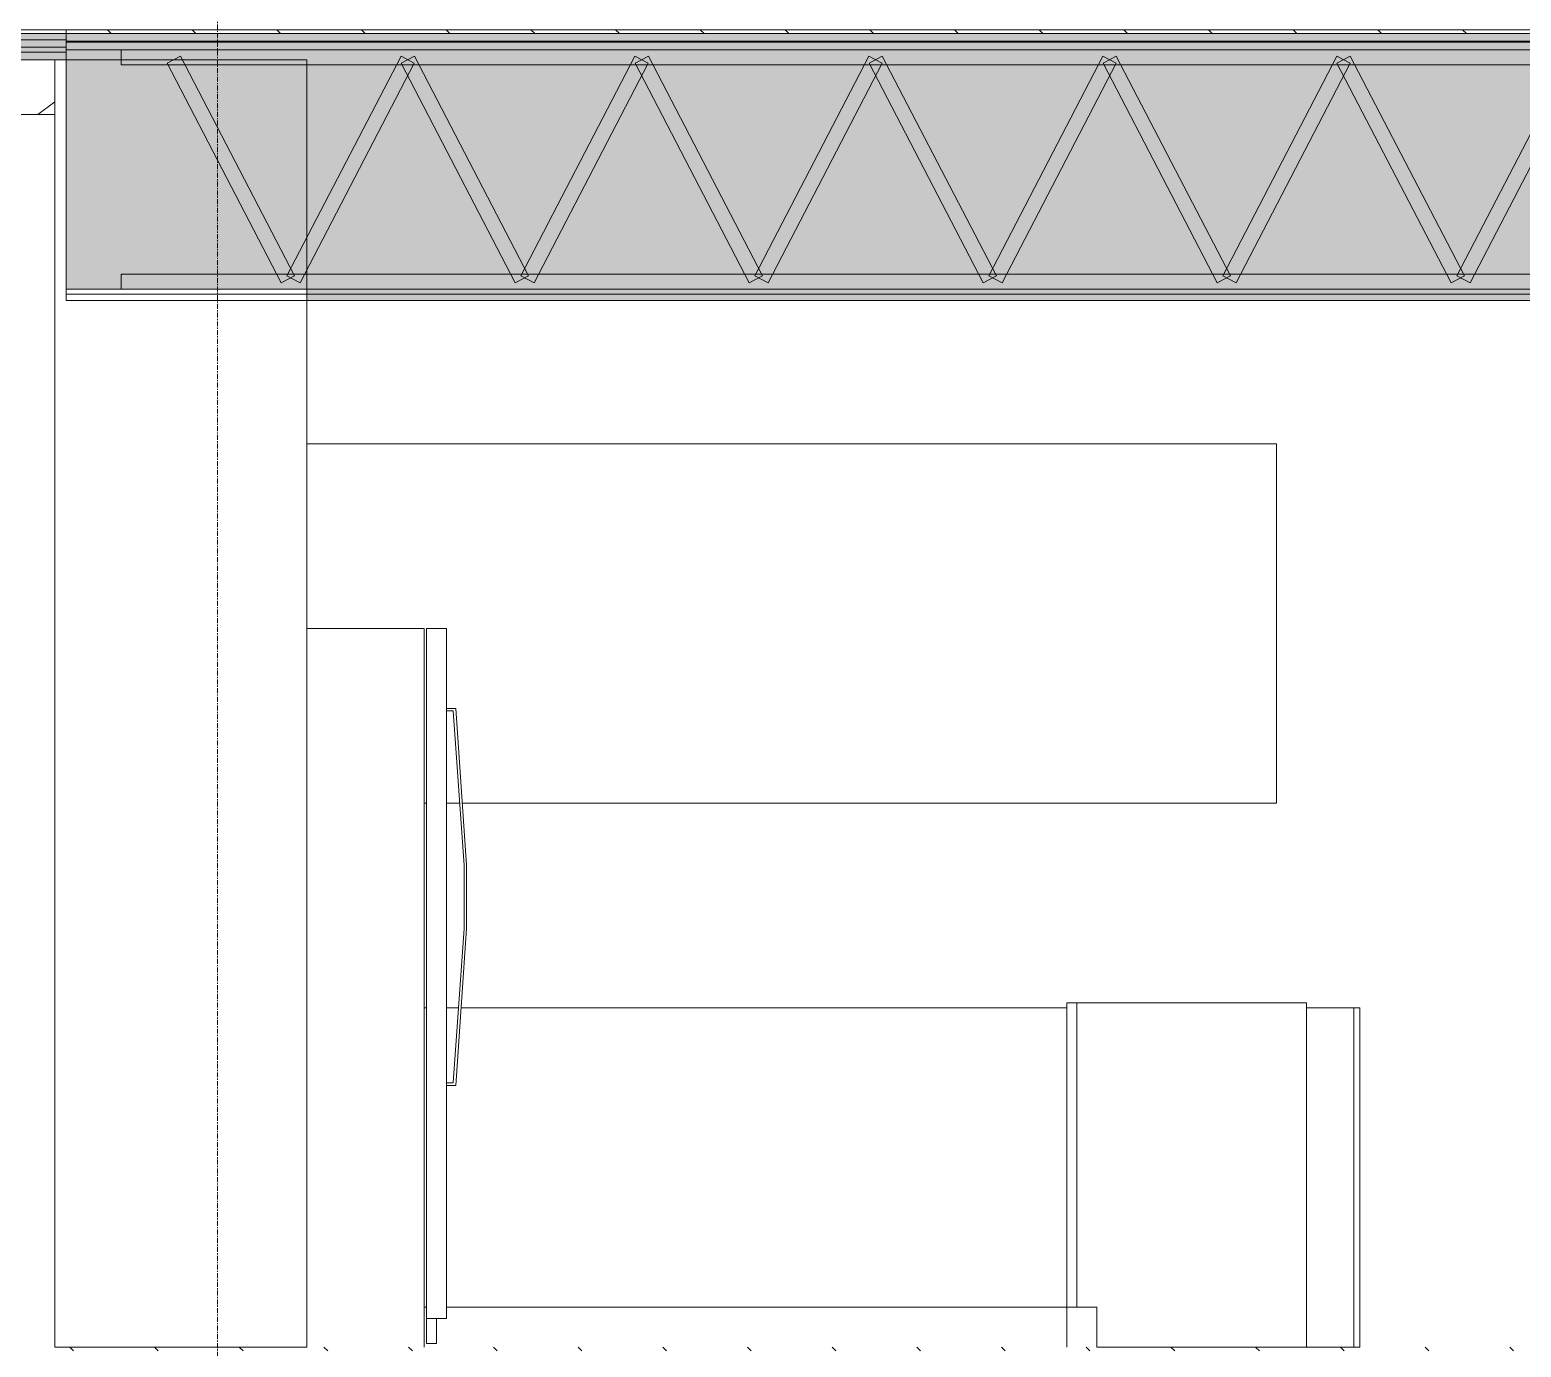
# Model space of a CAD drawing. Header units: inches. Extents: x 9661 to 15313, y -314 to 660.
# Drawn here: x 10448.4 to 10597.8, y 136 to 268 of the extents above; entities that cross this region are included whole.
import ezdxf

# ---------------------------------------------------------------- set-up
doc = ezdxf.new("R2010")
doc.units = ezdxf.units.IN
doc.header["$MEASUREMENT"] = 0
doc.linetypes.add('Grid Line 1_2_', pattern=[0.875, 0.5, -0.125, 0.125, -0.125])
for name, color, linetype, lineweight in [('0-1', 7, 'Continuous', 5), ('0-2', 133, 'Continuous', 70), ('0-3', 55, 'Continuous', 9), ('A-FLOR-3', 8, 'Continuous', 5), ('A-FLOR-4', 251, 'Continuous', 5), ('A-FLOR-8', 192, 'Continuous', 9), ('A-FLOR-LEVL-1', 51, 'Grid Line 1_2_', 9), ('A-FLOR-MCUT-1', 51, 'Continuous', 9), ('A-FLOR-PATT-1', 45, 'Continuous', 9), ('A-WALL-1', 253, 'Continuous', 9), ('A-WALL-2', 9, 'Continuous', 13), ('I-WALL-2', 7, 'Continuous', 9), ('Q-CASE-1', 7, 'Continuous', 9), ('Q-CASE-2', 253, 'Continuous', 9), ('Q-SPCQ-1', 7, 'Continuous', 9), ('S-BEAM-2', 7, 'Continuous', 9), ('S-BEAM-3', 55, 'Continuous', 9), ('S-GRID-1', 1, 'Grid Line 1_2_', 9)]:
    doc.layers.add(name, color=color, linetype=linetype, lineweight=lineweight)
pattern_1 = [(135, (11008.554, 72), (-4.24264, -4.24264), [])]
pattern_2 = [(0, (11008.554, 72), (15.36, 3.84), [1.267, -10.253, 1.267, -10.253, -61.44]), (0, (11008.554, 72), (15.36, 3.84), [-23.04, 1.267, -21.773, 1.267, -10.253, -26.88]), (0, (11008.554, 72), (15.36, 3.84), [-57.6, 1.267, -6.413, 1.267, -17.933]), (120, (11014.314, 73.92), (-11.005538, 11.38215), [1.267, -10.253, 1.267, -10.253, -61.44]), (120, (11014.314, 73.92), (-11.005538, 11.38215), [-23.04, 1.267, -21.773, 1.267, -10.253, -26.88]), (120, (11014.314, 73.92), (-11.005538, 11.38215), [-57.6, 1.267, -6.413, 1.267, -17.933]), (240, (11016.234, 81.6), (-4.354462, -15.22215), [1.267, -10.253, 1.267, -10.253, -61.44]), (240, (11016.234, 81.6), (-4.354462, -15.22215), [-23.04, 1.267, -21.773, 1.267, -10.253, -26.88]), (240, (11016.234, 81.6), (-4.354462, -15.22215), [-57.6, 1.267, -6.413, 1.267, -17.933])]
pattern_3 = [(0, (11008.554, 72), (0, 4.798), []), (315, (11008.554, 72), (4.798427, 0), [6.786, -6.786]), (45, (11008.554, 72), (4.798427, 0), [6.786, -6.786])]

# ---------------------------------------------------------------- blocks, each defined once
blk = doc.blocks.new('OD_CW_Upper Cabinet - OD_CW_Upper Cabinet-3856829-BUILDING SECTION - EAST_WEST - COURTYARD - LOOKING NORTH')
at = {"layer": 'Q-CASE-1'}
for p, q in [((10573.29, 226.5), (10476.16, 226.5)), ((10573.29, 226.5), (10573.29, 190.5)), ((10487.91, 190.5), (10488.16, 190.5)), ((10490.16, 190.5), (10491.48, 190.5)), ((10491.73, 190.5), (10573.29, 190.5))]:
    blk.add_line(p, q, dxfattribs=at)
blk = doc.blocks.new('OD_CW_Base Cabinet - OD_CW_Base Cabinet-3857752-BUILDING SECTION - EAST_WEST - COURTYARD - LOOKING NORTH')
at = {"layer": 'Q-CASE-1'}
for p, q in [((10488.16, 170), (10487.91, 170)), ((10491.36, 170), (10490.16, 170)), ((10552.29, 170), (10491.61, 170)), ((10487.91, 140), (10488.16, 140)), ((10490.16, 140), (10552.29, 140)), ((10552.29, 140), (10552.29, 136))]:
    blk.add_line(p, q, dxfattribs=at)
blk = doc.blocks.new('OD_CW_Base Cabinet - OD_CW_Base Cabinet-3870047-BUILDING SECTION - EAST_WEST - COURTYARD - LOOKING NORTH')
at = {"layer": 'Q-CASE-2'}
for p, q in [((10552.29, 170.5), (10552.29, 140)), ((10553.29, 170.5), (10552.29, 170.5)), ((10553.29, 140), (10553.29, 170.5)), ((10553.29, 170.5), (10553.29, 140)), ((10576.29, 170.5), (10553.29, 170.5)), ((10576.29, 136), (10576.29, 170.5)), ((10552.29, 140), (10553.29, 140)), ((10553.29, 140), (10555.29, 140)), ((10555.29, 140), (10555.29, 136)), ((10555.29, 136), (10576.29, 136))]:
    blk.add_line(p, q, dxfattribs=at)
blk = doc.blocks.new('Refrigerator_-_Side-by-Side_6047 - 36_ X 30_-1372843-BUILDING SECTION - EAST_WEST - COURTYARD - LOOKING NORTH')
at = {"layer": 'Q-SPCQ-1'}
for p, q in [((10487.91, 208), (10476.16, 208)), ((10487.91, 136), (10487.91, 208)), ((10488.16, 138.87), (10488.16, 208)), ((10488.16, 208), (10490.16, 208)), ((10490.16, 208), (10490.16, 138.87)), ((10491.07, 200), (10490.16, 200)), ((10490.16, 199.75), (10490.83, 199.75)), ((10490.83, 199.75), (10491.91, 184.28)), ((10492.16, 184.29), (10491.07, 200)), ((10491.91, 184.28), (10491.91, 177.95)), ((10492.16, 177.94), (10492.16, 184.29)), ((10491.91, 177.95), (10490.83, 162.48)), ((10491.07, 162.23), (10492.16, 177.94)), ((10490.83, 162.48), (10490.16, 162.48)), ((10490.16, 162.23), (10491.07, 162.23)), ((10489.16, 138.87), (10488.16, 138.87)), ((10488.16, 138.87), (10488.16, 136.37)), ((10490.16, 138.87), (10488.16, 138.87)), ((10489.16, 136.37), (10489.16, 138.87)), ((10488.16, 136.37), (10489.16, 136.37))]:
    blk.add_line(p, q, dxfattribs=at)
blk = doc.blocks.new('CTR - 1st Phase - Unit Layouts_rvt-1-BUILDING SECTION - EAST_WEST - COURTYARD - LOOKING NORTH')
at = {"layer": 'A-WALL-1'}
for p, q in [((10581.66, 170), (10576.29, 170)), ((10576.29, 170), (10576.29, 136)), ((10581.66, 136), (10581.66, 170)), ((10576.29, 136), (10581.66, 136))]:
    blk.add_line(p, q, dxfattribs=at)
at = {"layer": 'A-WALL-2'}
blk.add_line((10581.04, 136), (10581.04, 170), dxfattribs=at)
at = {"layer": '0-2'}
for name in ['OD_CW_Upper Cabinet - OD_CW_Upper Cabinet-3856829-BUILDING SECTION - EAST_WEST - COURTYARD - LOOKING NORTH', 'Refrigerator_-_Side-by-Side_6047 - 36_ X 30_-1372843-BUILDING SECTION - EAST_WEST - COURTYARD - LOOKING NORTH', 'OD_CW_Base Cabinet - OD_CW_Base Cabinet-3870047-BUILDING SECTION - EAST_WEST - COURTYARD - LOOKING NORTH', 'OD_CW_Base Cabinet - OD_CW_Base Cabinet-3857752-BUILDING SECTION - EAST_WEST - COURTYARD - LOOKING NORTH']:
    blk.add_blockref(name, (0, 0), dxfattribs=at)
blk = doc.blocks.new('CTR - 1st Phase - Common Walls_rvt-1-BUILDING SECTION - EAST_WEST - COURTYARD - LOOKING NORTH')
at = {"layer": 'I-WALL-2'}
for p, q in [((10476.16, 265), (10450.91, 265)), ((10450.91, 265), (10450.91, 136)), ((10476.16, 136), (10476.16, 265)), ((10450.91, 136), (10476.16, 136))]:
    blk.add_line(p, q, dxfattribs=at)
blk = doc.blocks.new('LVL-Laminated Veneer Lumber - 4X6 S_ PINE - NO_ 1-V22-BUILDING SECTION - EAST_WEST - COURTYARD - LOOKING NORTH')
at = {"layer": 'S-BEAM-3'}
h = blk.add_hatch(dxfattribs=at)
h.set_pattern_fill('FP_15', color=256, style=0, pattern_type=2)
h.set_pattern_definition([(216.87, (11014.952, 87.994), (47.980943, 31.987086), [7.997, -71.971]), (206.565, (11024.548, 83.196), (-15.993714, -15.99413), [17.881, -17.881]), (198.435, (11024.548, 75.199), (-31.98674, -15.99388), [10.115, -40.461])])
h.paths.add_polyline_path([(10450.91, 259.5), (10450.91, 265), (10362.74, 265), (10362.74, 259.5), (10418.56, 259.5)], flags=0)
blk.add_line((10362.74, 259.5), (10450.91, 259.5), dxfattribs=at)
blk = doc.blocks.new('TRUSS - 24_-V25-BUILDING SECTION - EAST_WEST - COURTYARD - LOOKING NORTH')
at = {"layer": 'S-BEAM-2'}
for p, q in [((10457.54, 266), (10457.54, 264.5)), ((10843.14, 266), (10457.54, 266)), ((10457.54, 264.5), (10843.14, 264.5)), ((10463.49, 265.35), (10462.16, 264.65)), ((10462.16, 264.65), (10473.59, 242.65)), ((10474.92, 243.35), (10463.49, 265.35)), ((10485.59, 265.35), (10474.16, 243.35)), ((10475.49, 242.65), (10486.92, 264.65)), ((10486.92, 264.65), (10485.59, 265.35)), ((10486.93, 265.35), (10485.6, 264.65)), ((10485.6, 264.65), (10497.03, 242.65)), ((10498.36, 243.35), (10486.93, 265.35)), ((10509.03, 265.35), (10497.6, 243.35)), ((10498.93, 242.65), (10510.36, 264.65)), ((10510.36, 264.65), (10509.03, 265.35)), ((10510.37, 265.35), (10509.04, 264.65)), ((10509.04, 264.65), (10520.47, 242.65)), ((10521.8, 243.35), (10510.37, 265.35)), ((10532.47, 265.35), (10521.04, 243.35)), ((10522.37, 242.65), (10533.8, 264.65)), ((10533.8, 264.65), (10532.47, 265.35)), ((10533.81, 265.35), (10532.48, 264.65)), ((10532.48, 264.65), (10543.91, 242.65)), ((10545.24, 243.35), (10533.81, 265.35)), ((10555.91, 265.35), (10544.48, 243.35)), ((10545.81, 242.65), (10557.24, 264.65)), ((10557.24, 264.65), (10555.91, 265.35)), ((10557.25, 265.35), (10555.92, 264.65)), ((10555.92, 264.65), (10567.35, 242.65)), ((10568.68, 243.35), (10557.25, 265.35)), ((10579.35, 265.35), (10567.92, 243.35)), ((10569.25, 242.65), (10580.68, 264.65)), ((10580.68, 264.65), (10579.35, 265.35)), ((10580.69, 265.35), (10579.36, 264.65)), ((10579.36, 264.65), (10590.79, 242.65)), ((10592.12, 243.35), (10580.69, 265.35)), ((10602.79, 265.35), (10591.36, 243.35)), ((10592.69, 242.65), (10604.12, 264.65)), ((10457.54, 243.5), (10457.54, 242)), ((10843.14, 243.5), (10457.54, 243.5)), ((10473.59, 242.65), (10474.92, 243.35)), ((10474.16, 243.35), (10475.49, 242.65)), ((10497.03, 242.65), (10498.36, 243.35)), ((10497.6, 243.35), (10498.93, 242.65)), ((10520.47, 242.65), (10521.8, 243.35)), ((10521.04, 243.35), (10522.37, 242.65)), ((10543.91, 242.65), (10545.24, 243.35)), ((10544.48, 243.35), (10545.81, 242.65)), ((10567.35, 242.65), (10568.68, 243.35)), ((10567.92, 243.35), (10569.25, 242.65)), ((10590.79, 242.65), (10592.12, 243.35)), ((10591.36, 243.35), (10592.69, 242.65)), ((10457.54, 242), (10843.14, 242))]:
    blk.add_line(p, q, dxfattribs=at)
blk = doc.blocks.new('CTR - 1st Phase - Structure_rvt-1-BUILDING SECTION - EAST_WEST - COURTYARD - LOOKING NORTH')
at = {"layer": '0-3'}
for name in ['TRUSS - 24_-V25-BUILDING SECTION - EAST_WEST - COURTYARD - LOOKING NORTH', 'LVL-Laminated Veneer Lumber - 4X6 S_ PINE - NO_ 1-V22-BUILDING SECTION - EAST_WEST - COURTYARD - LOOKING NORTH']:
    blk.add_blockref(name, (0, 0), dxfattribs=at)

msp = doc.modelspace()

# ---------------------------------------------------------------- hatches: boundary and pattern name
at = {"layer": 'A-FLOR-3'}
h = msp.add_hatch(color=256, dxfattribs=at)
h.paths.add_polyline_path([(12109.7144, 266.75), (12110.3394, 266.75), (12110.3394, 266.875), (11738.4394, 266.875), (11738.4394, 266.75), (12102.15586, 266.75)], flags=0)
h.paths.add_polyline_path([(11522.48481, 266.75), (11646.7394, 266.75), (11646.7394, 266.875), (11255.6394, 266.875), (11255.6394, 266.75), (11432.1894, 266.75)], flags=0)
h.paths.add_polyline_path([(10810.45336, 266.75), (10848.6394, 266.75), (10848.6394, 266.875), (10452.0394, 266.875), (10452.0394, 266.75), (10724.33986, 266.75)], flags=0)
h.paths.add_polyline_path([(10356.9019, 266.75), (10361.5394, 266.75), (10361.5394, 266.875), (9988.4394, 266.875), (9988.4394, 266.75), (10355.4144, 266.75)], flags=0)
h = msp.add_hatch(color=256, dxfattribs=at)
h.paths.add_polyline_path([(11688.7394, 265.75), (11737.2394, 265.75), (11737.2394, 266.25), (11646.7394, 266.25), (11646.7394, 265.75), (11688.47118, 265.75)], flags=0)
h.paths.add_polyline_path([(10452.0394, 265.75), (10452.0394, 266.25), (10362.7394, 266.25), (10362.7394, 265.75), (10451.44972, 265.75)], flags=0)
at = {"layer": 'A-FLOR-4'}
h = msp.add_hatch(color=256, dxfattribs=at)
h.paths.add_polyline_path([(12109.7144, 241.5), (12110.3394, 241.5), (12110.3394, 242), (11742.7394, 241.99421), (11742.7394, 241.5), (12102.15586, 241.5)], flags=0)
h.paths.add_polyline_path([(11525.48481, 241.5), (11622.6144, 241.5), (11622.6144, 242), (11255.6394, 242), (11255.6394, 241.5), (11413.24786, 241.5)], flags=0)
h.paths.add_polyline_path([(10843.1394, 241.5), (10843.1394, 242), (10476.1644, 241.96911), (10476.1644, 241.5), (10843.02481, 241.5)], flags=0)
h.paths.add_polyline_path([(9988.4394, 241.5), (10356.0394, 241.5), (10356.0394, 242), (9988.4394, 242)], flags=0)
h.paths.add_polyline_path([(10361.5394, 241.5), (10362.7394, 241.5), (10362.7394, 242), (10361.5394, 241.99839)], flags=0)
at = {"layer": 'A-FLOR-PATT-1'}
h = msp.add_hatch(dxfattribs=at)
h.set_pattern_fill('FP_3', color=256, style=0, pattern_type=2)
h.set_pattern_definition(pattern_2)
h.paths.add_polyline_path([(11741.4269, 266.875), (12110.3394, 266.875), (12110.3394, 267.625), (11738.4394, 267.625), (11738.4394, 266.875), (11741.4019, 266.875)], flags=0)
h.paths.add_polyline_path([(11432.1894, 266.875), (11646.7394, 266.875), (11646.7394, 267.625), (11255.6394, 267.6244), (11255.6394, 266.875), (11413.24786, 266.875)], flags=0)
h.paths.add_polyline_path([(10846.5144, 266.875), (10848.6394, 266.875), (10848.6394, 267), (10846.5144, 267.00335), (10846.48315, 267), (10842.5144, 267.00965), (10842.5144, 267.625), (10452.0394, 267.625), (10452.0394, 266.875), (10846.48315, 266.875)], flags=0)
h.paths.add_polyline_path([(10362.7394, 266.875), (10362.7394, 267.625), (9988.4394, 267.625), (9988.4394, 266.875), (10362.72762, 266.875)], flags=0)
h = msp.add_hatch(dxfattribs=at)
h.set_pattern_fill('FP_2', color=256, style=0, pattern_type=2)
h.set_pattern_definition(pattern_1)
h.paths.add_polyline_path([(11741.4019, 267.625), (12109.7144, 267.625), (12109.7144, 268), (11738.4394, 268), (11738.4394, 267.625)], flags=0)
h.paths.add_polyline_path([(11262.54923, 267.625), (11646.7394, 267.625), (11646.7394, 268), (11256.2644, 268), (11256.2644, 267.625)], flags=0)
h.paths.add_polyline_path([(10652.1519, 267.625), (10842.5144, 267.63079), (10842.5144, 268), (10452.0394, 268), (10452.0394, 267.625), (10644.2769, 267.625)], flags=0)
h.paths.add_polyline_path([(10362.68547, 267.625), (10362.7394, 267.625), (10362.7394, 268), (9989.0644, 268), (9989.0644, 267.625), (10362.6644, 267.625)], flags=0)
h = msp.add_hatch(dxfattribs=at)
h.set_pattern_fill('FP_4', color=256, style=0, pattern_type=2)
h.set_pattern_definition(pattern_3)
h.paths.add_polyline_path([(11737.2394, 267), (11737.2394, 267.625), (11646.7394, 267.625), (11646.7394, 267), (11736.17348, 267)], flags=0)
h.paths.add_polyline_path([(10450.9144, 267), (10452.0394, 267), (10452.0394, 267.625), (10362.7394, 267.61671), (10362.7394, 267), (10450.85819, 267)], flags=0)
h = msp.add_hatch(dxfattribs=at)
h.set_pattern_fill('FP_1', color=256, style=0, pattern_type=2)
h.set_pattern_definition([(161.57, (11009.034, 72.48), (-3.8399538, -1.54e-05), [0, -27.322, 3.034, 0]), (18.43, (11008.074, 72.48), (-3.8399538, 1.54e-05), [0, -27.322, 3.034, 0]), (108.43, (11009.034, 72.48), (1.919622, -9.6005246), [9.106, -21.25]), (71.57, (11008.074, 72.48), (1.919622, 9.6005246), [9.106, -21.25])])
h.paths.add_polyline_path([(12102.15586, 242), (12115.8394, 242), (12115.8394, 266), (11738.4394, 266), (11738.4394, 242), (11929.92886, 242)], flags=0)
h.paths.add_polyline_path([(11585.47486, 242), (11646.7394, 242), (11646.7394, 266), (11250.1394, 266), (11250.1394, 242), (11413.24786, 242)], flags=0)
h.paths.add_polyline_path([(10810.45336, 242), (10848.6394, 242), (10848.6394, 266), (10452.0394, 266), (10452.0394, 242), (10774.50044, 242)], flags=0)
h.paths.add_polyline_path([(9982.9394, 242), (10362.7394, 242), (10362.7394, 266), (9982.9394, 265.98898), (9982.9394, 243.5)], flags=0)
h = msp.add_hatch(dxfattribs=at)
h.set_pattern_fill('FP_4', color=256, style=0, pattern_type=2)
h.set_pattern_definition(pattern_3)
h.paths.add_polyline_path([(12016.04236, 266), (12110.3394, 266), (12110.3394, 266.75), (11738.4394, 266.75), (11738.4394, 266), (11929.92886, 266)], flags=0)
h.paths.add_polyline_path([(11610.85981, 266), (11646.7394, 266), (11646.7394, 266.75), (11255.6394, 266.75), (11255.6394, 266), (11585.47486, 266)], flags=0)
h.paths.add_polyline_path([(10452.0394, 266), (10848.6394, 266), (10848.6394, 266.75), (10452.0394, 266.75)], flags=0)
h.paths.add_polyline_path([(10362.6644, 266), (10362.7394, 266), (10362.73465, 266.74999), (10207.65886, 266.75), (9988.4394, 266.75), (9988.4394, 266), (10361.4769, 266)], flags=0)
h = msp.add_hatch(dxfattribs=at)
h.set_pattern_fill('FP_3', color=256, style=0, pattern_type=2)
h.set_pattern_definition(pattern_2)
h.paths.add_polyline_path([(11737.2394, 266.25), (11737.2394, 267), (11646.7394, 267), (11646.7394, 266.25), (11736.17348, 266.25)], flags=0)
h.paths.add_polyline_path([(10450.81604, 266.25), (10452.0394, 266.25), (10452.0394, 267), (10362.7394, 267), (10362.72762, 266.875), (10361.5394, 266.875), (10361.5394, 266.75), (10362.7394, 266.75), (10362.7394, 266.25), (10422.94261, 266.25)], flags=0)
h = msp.add_hatch(dxfattribs=at)
h.set_pattern_fill('FP_4', color=256, style=0, pattern_type=2)
h.set_pattern_definition(pattern_3)
h.paths.add_polyline_path([(11737.2394, 265), (11737.2394, 265.75), (11646.7394, 265.75), (11646.7394, 265), (11736.17348, 265)], flags=0)
h.paths.add_polyline_path([(10410.06425, 265), (10452.0394, 265), (10452.0394, 265.75), (10362.7394, 265.75), (10362.7394, 265), (10409.5644, 265)], flags=0)
h = msp.add_hatch(dxfattribs=at)
h.set_pattern_fill('FP_5', color=256, style=0, pattern_type=2)
h.set_pattern_definition([(0, (11008.554, 72), (30.72, 7.68), [1.267, -21.773, 1.267, -21.773, -122.88]), (0, (11008.554, 72), (30.72, 7.68), [-46.08, 1.267, -44.813, 1.267, -21.773, -53.76]), (0, (11008.554, 72), (30.72, 7.68), [-115.2, 1.267, -14.093, 1.267, -37.133]), (120, (11020.074, 75.84), (-22.011075, 22.7643), [1.267, -21.773, 1.267, -21.773, -122.88]), (120, (11020.074, 75.84), (-22.011075, 22.7643), [-46.08, 1.267, -44.813, 1.267, -21.773, -53.76]), (120, (11020.074, 75.84), (-22.011075, 22.7643), [-115.2, 1.267, -14.093, 1.267, -37.133]), (240, (11023.914, 91.2), (-8.708925, -30.4443), [1.267, -21.773, 1.267, -21.773, -122.88]), (240, (11023.914, 91.2), (-8.708925, -30.4443), [-46.08, 1.267, -44.813, 1.267, -21.773, -53.76]), (240, (11023.914, 91.2), (-8.708925, -30.4443), [-115.2, 1.267, -14.093, 1.267, -37.133])])
h.paths.add_polyline_path([(11742.7394, 240.875), (12109.7144, 240.875), (12109.7144, 241.5), (11738.4394, 241.5), (11738.4394, 240.875), (11742.00853, 240.875)], flags=0)
h.paths.add_polyline_path([(11413.24786, 240.875), (11622.6144, 240.875), (11622.6144, 241.5), (11256.2644, 241.5), (11256.2644, 240.875), (11327.63569, 240.875)], flags=0)
h.paths.add_polyline_path([(10573.2894, 240.875), (10842.5144, 240.875), (10842.5144, 241.5), (10476.1644, 241.5), (10476.1644, 240.875), (10552.11286, 240.875)], flags=0)
h.paths.add_polyline_path([(10362.7394, 240.875), (10362.7394, 241.5), (9989.0644, 241.5), (9989.0644, 240.875), (10362.6644, 240.875)], flags=0)
h = msp.add_hatch(dxfattribs=at)
h.set_pattern_fill('FP_2', color=256, style=0, pattern_type=2)
h.set_pattern_definition(pattern_1)
h.paths.add_polyline_path([(11741.6144, 135.625), (12109.7144, 135.625), (12109.7144, 136), (11737.2394, 136), (11737.2394, 135.625), (11741.4269, 135.625)], flags=0)
h.paths.add_polyline_path([(11616.60981, 135.625), (11646.7394, 135.625), (11646.7394, 136), (11256.2644, 135.99421), (11256.2644, 135.625), (11610.85981, 135.625)], flags=0)
h.paths.add_polyline_path([(10509.05611, 135.625), (10842.5144, 135.625), (10842.5144, 136), (10452.0394, 136), (10452.0394, 135.625), (10487.9144, 135.625)], flags=0)
h.paths.add_polyline_path([(10358.70815, 135.625), (10361.5394, 135.625), (10361.5394, 136), (10336.82911, 136), (9989.0644, 136), (9989.0644, 135.625), (10358.35748, 135.625)], flags=0)

# ---------------------------------------------------------------- linework, layer by layer
at = {"layer": 'A-FLOR-8'}
for p, q in [((10842.5144, 268), (9989.0644, 268)), ((10452.0394, 240.875), (10452.0394, 268)), ((10361.5394, 265), (10452.0394, 265)), ((10452.0394, 240.875), (10842.5144, 240.875))]:
    msp.add_line(p, q, dxfattribs=at)
at = {"layer": 'A-FLOR-LEVL-1'}
msp.add_line((9660.52836, 268), (12376.05907, 268), dxfattribs=at)
at = {"layer": 'A-FLOR-MCUT-1'}
for p, q in [((10842.5144, 267.625), (9989.0644, 267.625)), ((10452.0394, 267), (10361.5394, 267)), ((10452.0394, 266.25), (10361.5394, 266.25)), ((10848.6394, 266.875), (10452.0394, 266.875)), ((10848.6394, 266.75), (10452.0394, 266.75)), ((10848.6394, 266), (10452.0394, 266)), ((10452.0394, 265.75), (10361.5394, 265.75)), ((10843.1394, 242), (10452.0394, 242)), ((10842.5144, 241.5), (10452.0394, 241.5))]:
    msp.add_line(p, q, dxfattribs=at)
at = {"layer": 'S-GRID-1'}
msp.add_line((10467.1894, -159.83557), (10467.1894, 428.67161), dxfattribs=at)

# ---------------------------------------------------------------- block references
at = {"layer": '0-1'}
for name in ['CTR - 1st Phase - Structure_rvt-1-BUILDING SECTION - EAST_WEST - COURTYARD - LOOKING NORTH', 'CTR - 1st Phase - Common Walls_rvt-1-BUILDING SECTION - EAST_WEST - COURTYARD - LOOKING NORTH', 'CTR - 1st Phase - Unit Layouts_rvt-1-BUILDING SECTION - EAST_WEST - COURTYARD - LOOKING NORTH']:
    msp.add_blockref(name, (0, 0), dxfattribs=at)

doc.saveas('drawing.dxf')
